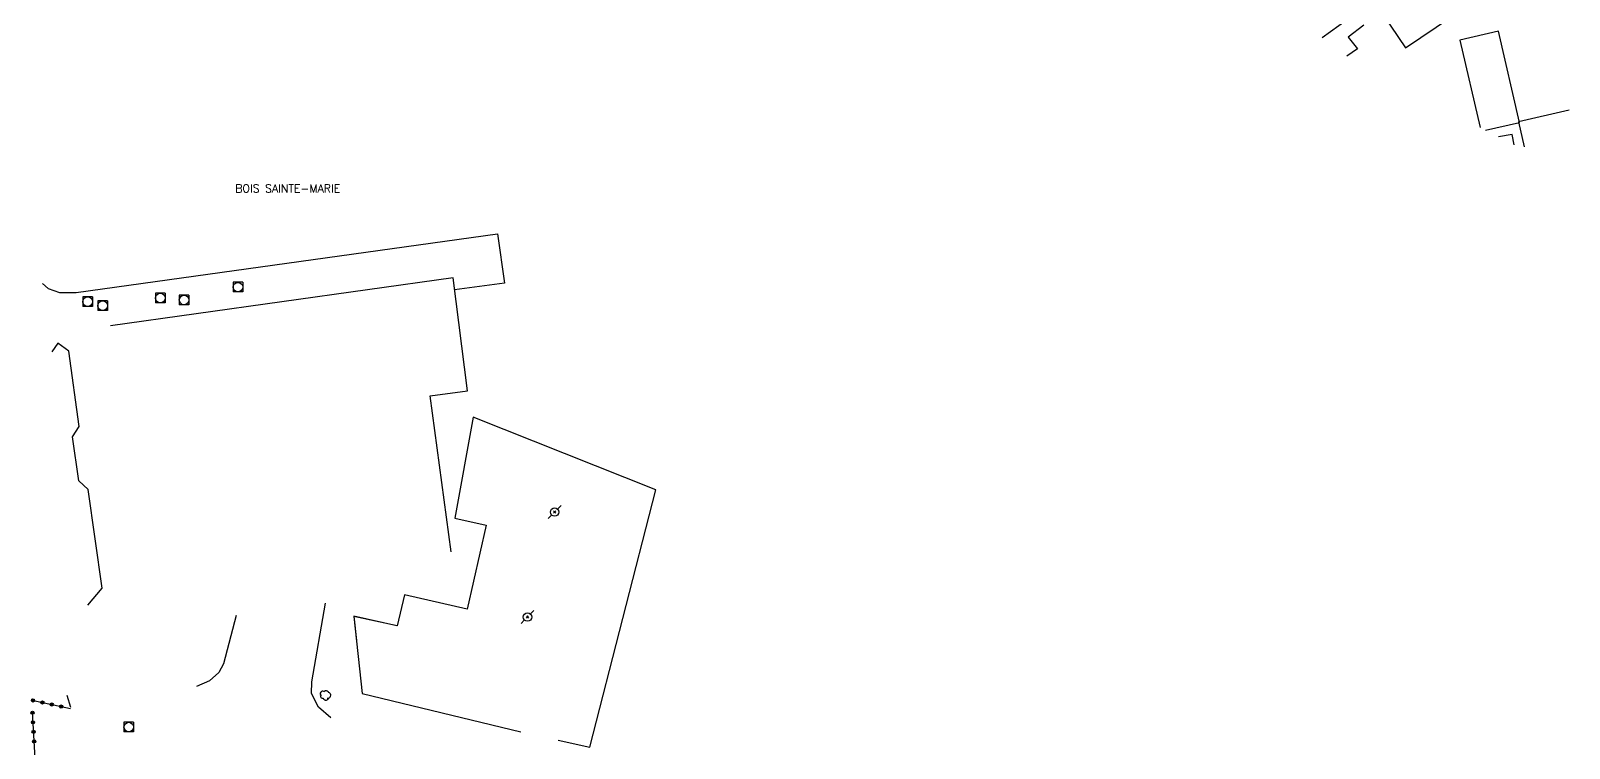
# Model space of a CAD drawing. Header units: millimetres. Extents: x 169000 to 170000, y 125999 to 127000.
# Drawn here: x 169759.8 to 170000, y 126220.6 to 126332.7 of the extents above; entities that cross this region are included whole.
import ezdxf
from ezdxf.enums import TextEntityAlignment as Align

# ---------------------------------------------------------------- set-up
doc = ezdxf.new("R2010")
doc.units = ezdxf.units.MM
doc.layers.get('0').update_dxf_attribs({"linetype": 'CONTINUOUS'})
for name, color, linetype in [('W0006', 2, 'CONTINUOUS'), ('W0017', 7, 'CONTINUOUS'), ('W0101', 7, 'CONTINUOUS'), ('W0104', 1, 'CONTINUOUS'), ('W0300', 7, 'CONTINUOUS'), ('W0323', 7, 'CONTINUOUS'), ('W0420', 7, 'CONTINUOUS'), ('W0473', 7, 'CONTINUOUS'), ('W0983', 7, 'CONTINUOUS')]:
    doc.layers.add(name, color=color, linetype=linetype)
doc.styles.get("Standard").update_dxf_attribs({"font": 'romans.shx', "width": 0.85})

# ---------------------------------------------------------------- blocks, each defined once
blk = doc.blocks.new('T473')
for p, q in [((-0.166667, 0.166667), (0.166667, -0.166667)), ((-0.166667, -0.166667), (0.166667, 0.166667)), ((0.500001, 0.500001), (1.000002, 1.000002)), ((-1.000002, -1.000002), (-0.500001, -0.500001))]:
    blk.add_line(p, q)
blk.add_ellipse((0, 0), major_axis=(0.471405, 0.471405), ratio=1, start_param=5.4977871438, end_param=11.780972451)
blk = doc.blocks.new('T420')
for p, q in [((0.75, 0.75), (-0.75, 0.75)), ((-0.75, 0.75), (-0.75, -0.75)), ((0.75, 0.75), (0.75, -0.75)), ((0.75, -0.75), (-0.75, -0.75))]:
    blk.add_line(p, q)
blk.add_ellipse((0, 0), major_axis=(-0.53, 0.53), ratio=1, start_param=3.926991, end_param=10.210176)
blk = doc.blocks.new('T300')
for p, q in [((-0.8, 0.51), (-0.86, 0.34)), ((-0.86, 0.34), (-0.86, 0.17)), ((-0.86, 0.17), (-0.74, 0.06)), ((-0.69, 0.63), (-0.8, 0.51)), ((-0.8, -0.06), (-0.74, 0.06)), ((-0.74, 0.06), (-0.69, 0.11)), ((-0.57, 0.69), (-0.69, 0.63)), ((-0.46, 0.69), (-0.57, 0.69)), ((-0.29, 0.63), (-0.46, 0.69)), ((-0.29, 0.63), (-0.17, 0.74)), ((-0.23, 0.57), (-0.29, 0.63)), ((-0.17, 0.74), (-0.06, 0.8)), ((-0.06, 0.8), (0.06, 0.8)), ((0.06, 0.8), (0.23, 0.74)), ((0.23, 0.74), (0.34, 0.63)), ((0.34, 0.63), (0.4, 0.51)), ((0.46, 0.46), (0.34, 0.46)), ((0.4, 0.51), (0.4, 0.46)), ((0.57, 0.4), (0.46, 0.46)), ((0.57, 0.4), (0.69, 0.29)), ((0.69, 0.29), (0.74, 0.17)), ((0.74, 0.06), (0.69, -0.17)), ((0.74, 0.17), (0.74, 0.06)), ((-0.8, -0.17), (-0.8, -0.06)), ((-0.8, -0.23), (-0.8, -0.17)), ((-0.74, -0.34), (-0.8, -0.23)), ((-0.69, -0.4), (-0.74, -0.34)), ((-0.51, -0.46), (-0.69, -0.4)), ((-0.4, -0.46), (-0.51, -0.46)), ((-0.4, -0.46), (-0.34, -0.46)), ((-0.34, -0.46), (-0.34, -0.4)), ((-0.34, -0.51), (-0.34, -0.46)), ((-0.29, -0.63), (-0.34, -0.51)), ((-0.17, -0.74), (-0.29, -0.63)), ((-0.06, -0.8), (-0.17, -0.74)), ((0.06, -0.8), (-0.06, -0.8)), ((0.17, -0.74), (0.06, -0.8)), ((0.23, -0.69), (0.17, -0.74)), ((0.29, -0.46), (0.23, -0.46)), ((0.29, -0.63), (0.23, -0.69)), ((0.46, -0.4), (0.29, -0.46)), ((0.34, -0.51), (0.29, -0.63)), ((0.34, -0.51), (0.34, -0.46)), ((0.57, -0.34), (0.46, -0.4)), ((0.63, -0.29), (0.57, -0.34)), ((0.69, -0.17), (0.63, -0.29))]:
    blk.add_line(p, q)
blk = doc.blocks.new('t323o')
at = {"color": 0, "linetype": 'Continuous'}
for radius in [0.25, 0.15]:
    blk.add_circle((0, 0), radius, dxfattribs=at)

msp = doc.modelspace()

# ---------------------------------------------------------------- linework, layer by layer
at = {"layer": 'W0006'}
for points in [[(169768.64, 126242.96), (169770.88, 126245.6), (169768.7, 126261.03), (169767.28, 126262.35), (169766.27, 126269.26), (169767.29, 126270.87), (169765.72, 126282.64), (169763.98, 126283.89), (169763.06, 126282.53)], [(169828.86, 126272.29), (169825.99, 126256.51), (169830.87, 126255.42), (169827.91, 126242.33), (169818.1, 126244.57), (169816.96, 126239.71), (169810.21, 126241.19), (169811.5, 126229.12)], [(169842.09, 126221.86), (169847.05, 126220.75), (169857.37, 126260.95), (169828.86, 126272.29)], [(169791.81, 126241.34), (169789.83, 126233.77), (169789.14, 126232.39), (169787.64, 126231.09), (169785.65, 126230.24)], [(169806.61, 126225.34), (169804.69, 126226.98), (169803.59, 126229.11), (169803.64, 126230.97), (169805.76, 126243.23)], [(169816.94, 126239.73), (169810.22, 126241.21), (169810.61, 126237.4)], [(169811.5, 126229.12), (169836.26, 126223.13)]]:
    msp.add_lwpolyline(points, dxfattribs=at)
at = {"layer": 'W0017'}
for points in [[(169761.6, 126293.19), (169762.49, 126292.43), (169764.26, 126291.79), (169766.82, 126291.8), (169832.62, 126300.96), (169833.72, 126293.23), (169825.93, 126292.22)], [(169765.38, 126228.88), (169765.98, 126226.99)]]:
    msp.add_lwpolyline(points, dxfattribs=at)
at = {"layer": 'W0101'}
msp.add_lwpolyline([(169970.93, 126335.18), (169974.41, 126330.01), (169981.6, 126334.85)], dxfattribs=at)
at = {"layer": 'W0104'}
for points in [[(169961.41, 126331.65), (169966.63, 126335.4)], [(169967.95, 126333.57), (169965.48, 126331.71), (169966.94, 126329.84), (169965.25, 126328.71)], [(169992.26, 126318.38), (169988.98, 126332.61), (169982.94, 126331.21), (169986.09, 126317.58)], [(170000, 126320.3), (169992.06, 126318.44), (169992.97, 126314.55)], [(169986.92, 126317.15), (169992.26, 126318.38)], [(169991.09, 126316.5), (169988.94, 126316.11)], [(169991.4, 126314.85), (169991.09, 126316.5)], [(169825.42, 126251.28), (169822.1, 126275.67), (169827.97, 126276.43), (169825.69, 126294.06), (169772.2, 126286.56)]]:
    msp.add_lwpolyline(points, dxfattribs=at)
at = {"layer": 'W0323'}
for points in [[(169759.92, 126228.09), (169759.92, 126228.09), (169765.96, 126226.77)], [(169760.55, 126217.15), (169760.01, 126226.28)]]:
    msp.add_lwpolyline(points, dxfattribs=at)

# ---------------------------------------------------------------- block references
at = {"layer": 'W0300'}
msp.add_blockref('T300', (169805.83, 126228.82), dxfattribs=at)
at = {"layer": 'W0323'}
for p, rotation in [((169760.1, 126228.05), 347.6852364935286), ((169761.57, 126227.73), 347.6852364935286), ((169763.03, 126227.41), 347.6852364935286), ((169764.5, 126227.09), 347.6852364935286), ((169760.02, 126226.13), 93.39242917840318), ((169760.1, 126224.63), 93.39242917840318), ((169760.19, 126223.14), 93.39242917840318), ((169760.28, 126221.64), 93.39242917840318)]:
    msp.add_blockref('t323o', p, dxfattribs=dict(at, rotation=rotation))
at = {"layer": 'W0420'}
for p in [(169779.98, 126290.92), (169783.7, 126290.63), (169792.1, 126292.63), (169768.63, 126290.35), (169770.98, 126289.73), (169775.06, 126223.88)]:
    msp.add_blockref('T420', p, dxfattribs=at)
at = {"layer": 'W0473'}
for p in [(169841.56, 126257.49), (169837.31, 126241.08)]:
    msp.add_blockref('T473', p, dxfattribs=at)

# ---------------------------------------------------------------- texts
at = {"layer": 'W0983'}
msp.add_text('BOIS SAINTE-MARIE ', height=1.25, dxfattribs=at).set_placement((169800.31, 126308.05), align=Align.MIDDLE_CENTER)

doc.saveas('drawing.dxf')
